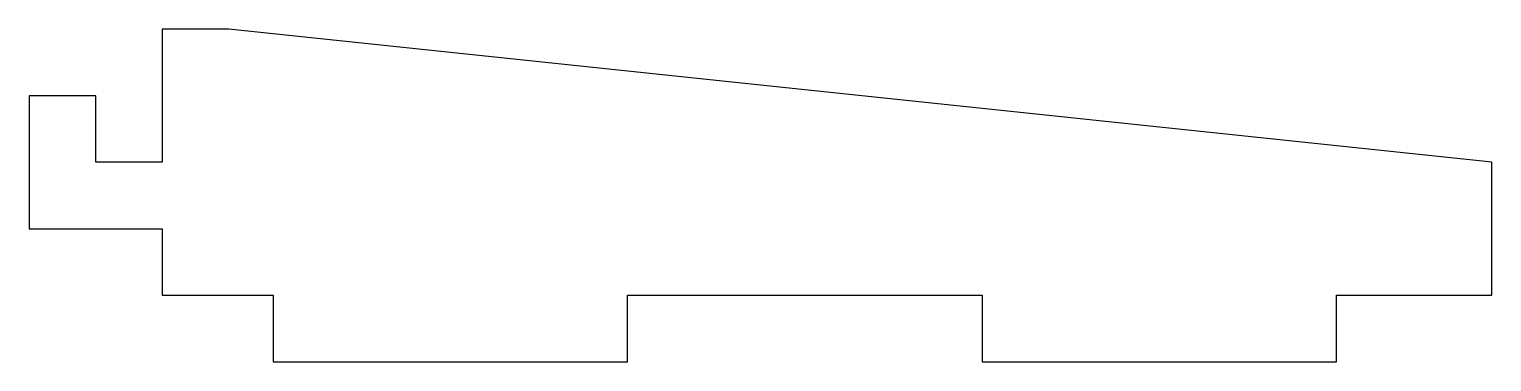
# Model space of a CAD drawing. Extents: x -6 to 60, y -3 to 12.
import ezdxf

# ---------------------------------------------------------------- set-up
doc = ezdxf.new("R2010")
doc.units = 0
doc.header["$MEASUREMENT"] = 0
doc.layers.add('VISIBLE', color=7, linetype='CONTINUOUS')

msp = doc.modelspace()

# ---------------------------------------------------------------- linework, layer by layer
at = {"layer": 'VISIBLE'}
for p, q in [((3, 12), (0, 12)), ((0, 12), (0, 6)), ((60, 6), (3, 12)), ((-3, 9), (-6, 9)), ((-6, 9), (-6, 3)), ((-3, 6), (-3, 9)), ((0, 6), (-3, 6)), ((60, 0), (60, 6)), ((-6, 3), (0, 3)), ((0, 3), (0, 0)), ((0, 0), (5, 0)), ((5, 0), (5, -3)), ((21, -3), (21, 0)), ((21, 0), (37, 0)), ((37, 0), (37, -3)), ((53, -3), (53, 0)), ((53, 0), (60, 0)), ((5, -3), (21, -3)), ((37, -3), (53, -3))]:
    msp.add_line(p, q, dxfattribs=at)

doc.saveas('drawing.dxf')
